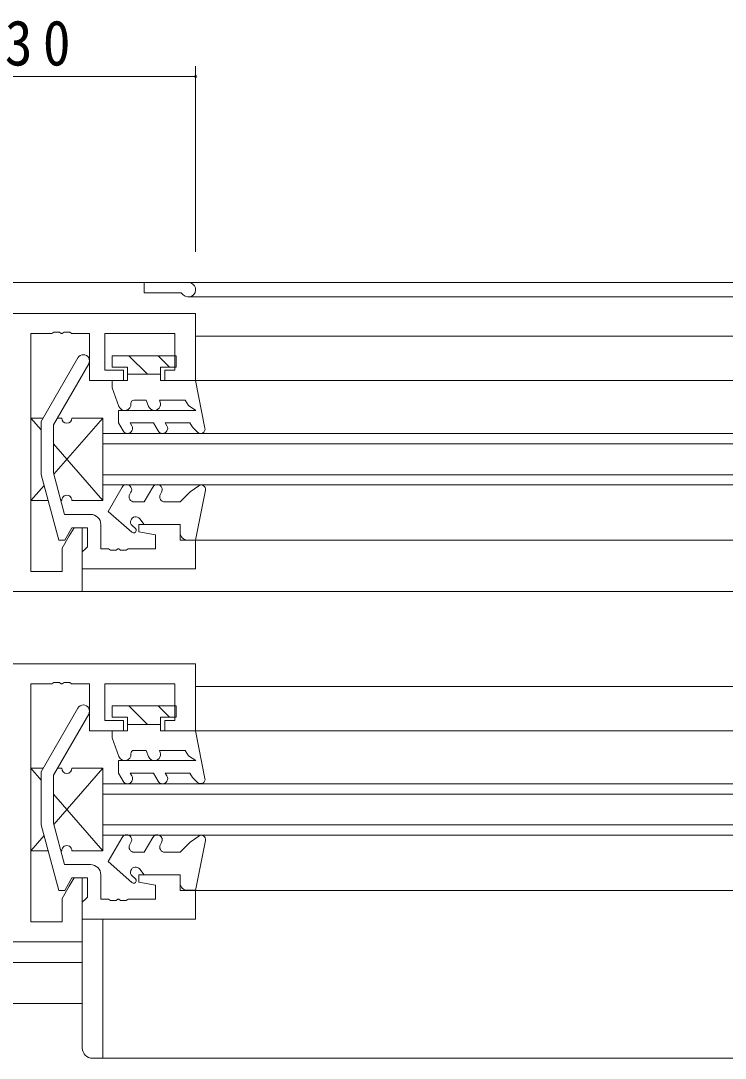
# Model space of a CAD drawing. Units: millimetres on the paper. Extents: x -397 to 397, y -282 to 282.
# Drawn here: x -87.9 to -19.5, y -185.7 to -85 of the extents above; entities that cross this region are included whole.
import ezdxf

# ---------------------------------------------------------------- set-up
doc = ezdxf.new("R2010")
doc.units = ezdxf.units.MM
for name, color, linetype, lineweight in [('0-3_YKK_11', 7, 'Continuous', 18), ('0-4_YKK_12', 2, 'Continuous', 18), ('0-6_YKK_13', 4, 'Continuous', 18), ('0-7_YKK_D', 6, 'Continuous', 18)]:
    doc.layers.add(name, color=color, linetype=linetype, lineweight=lineweight)
doc.styles.add('ＭＳ ゴシック', font='')
doc.styles.get('ＭＳ ゴシック').set_extended_font_data('MS Gothic')

msp = doc.modelspace()

# ---------------------------------------------------------------- linework, layer by layer
at = {"layer": '0-3_YKK_11'}
for p, q in [((-70.88, -113.388), (-106.88, -113.388)), ((-70.88, -119.888), (-70.88, -113.388)), ((-86.88, -115.338), (-84.838, -115.338)), ((-86.88, -138.438), (-86.88, -115.338)), ((-84.655, -115.218), (-84.838, -115.338)), ((-84.838, -115.338), (-84.655, -115.218)), ((-84.105, -115.218), (-84.655, -115.218)), ((-84.655, -115.218), (-84.105, -115.218)), ((-83.922, -115.338), (-84.105, -115.218)), ((-84.105, -115.218), (-83.922, -115.338)), ((-83.838, -115.338), (-83.922, -115.338)), ((-83.922, -115.338), (-83.838, -115.338)), ((-83.655, -115.218), (-83.838, -115.338)), ((-83.838, -115.338), (-83.655, -115.218)), ((-83.105, -115.218), (-83.655, -115.218)), ((-83.655, -115.218), (-83.105, -115.218)), ((-82.922, -115.338), (-83.105, -115.218)), ((-83.105, -115.218), (-82.922, -115.338)), ((-82.922, -115.338), (-81.18, -115.338)), ((-81.18, -115.338), (-81.18, -119.888)), ((-79.68, -115.338), (-72.88, -115.338)), ((-79.68, -118.888), (-79.68, -115.338)), ((-72.88, -115.338), (-72.88, -118.888)), ((-85.88, -123.889), (-82.3, -117.688)), ((-81.261, -118.288), (-84.68, -124.211)), ((-77.88, -118.888), (-79.68, -118.888)), ((-77.88, -119.888), (-77.88, -118.888)), ((-73.88, -118.888), (-73.88, -119.888)), ((-72.88, -118.888), (-73.88, -118.888)), ((-81.18, -119.888), (-77.88, -119.888)), ((-73.88, -119.888), (-70.88, -119.888)), ((-85.88, -129.016), (-85.88, -123.889)), ((-84.68, -124.211), (-84.68, -128.858)), ((-84.68, -128.858), (-83.601, -132.888)), ((-84.173, -135.388), (-85.88, -129.016)), ((-83.601, -132.888), (-81.08, -132.888)), ((-80.08, -133.888), (-80.08, -136.238)), ((-76.38, -133.888), (-72.38, -133.888)), ((-76.38, -134.588), (-76.38, -133.888)), ((-72.38, -133.888), (-72.38, -135.388)), ((-82.88, -134.188), (-83.573, -135.388)), ((-82.68, -134.188), (-83.14, -134.984)), ((-81.38, -134.188), (-82.88, -134.188)), ((-81.88, -134.188), (-82.68, -134.188)), ((-81.88, -140.388), (-81.88, -134.188)), ((-81.38, -136.038), (-81.38, -134.188)), ((-74.78, -134.888), (-76.38, -134.588)), ((-74.78, -136.238), (-74.78, -134.888)), ((-83.573, -135.388), (-84.173, -135.388)), ((-83.14, -134.984), (-83.83, -136.18)), ((-72.38, -135.388), (-70.88, -135.388)), ((-70.88, -135.388), (-70.88, -138.188)), ((-83.83, -136.18), (-83.83, -138.438)), ((-81.88, -136.538), (-81.58, -136.238)), ((-81.88, -138.188), (-81.88, -136.538)), ((-81.58, -136.238), (-81.38, -136.038)), ((-80.08, -136.238), (-79.338, -136.238)), ((-79.338, -136.238), (-79.155, -136.358)), ((-79.155, -136.358), (-78.605, -136.358)), ((-78.605, -136.358), (-78.422, -136.238)), ((-78.422, -136.238), (-78.338, -136.238)), ((-78.338, -136.238), (-78.155, -136.358)), ((-78.155, -136.358), (-77.605, -136.358)), ((-77.605, -136.358), (-77.422, -136.238)), ((-77.422, -136.238), (-74.78, -136.238)), ((-83.83, -138.438), (-86.88, -138.438)), ((-70.88, -138.188), (-81.88, -138.188)), ((-106.88, -140.388), (-81.88, -140.388)), ((-70.88, -147.388), (-106.88, -147.388)), ((-70.88, -153.888), (-70.88, -147.388)), ((-86.88, -149.338), (-84.838, -149.338)), ((-86.88, -172.438), (-86.88, -149.338)), ((-84.655, -149.218), (-84.838, -149.338)), ((-84.838, -149.338), (-84.655, -149.218)), ((-84.105, -149.218), (-84.655, -149.218)), ((-84.655, -149.218), (-84.105, -149.218)), ((-83.922, -149.338), (-84.105, -149.218)), ((-84.105, -149.218), (-83.922, -149.338)), ((-83.838, -149.338), (-83.922, -149.338)), ((-83.922, -149.338), (-83.838, -149.338)), ((-83.655, -149.218), (-83.838, -149.338)), ((-83.838, -149.338), (-83.655, -149.218)), ((-83.105, -149.218), (-83.655, -149.218)), ((-83.655, -149.218), (-83.105, -149.218)), ((-82.922, -149.338), (-83.105, -149.218)), ((-83.105, -149.218), (-82.922, -149.338)), ((-82.922, -149.338), (-81.18, -149.338)), ((-81.18, -149.338), (-81.18, -153.888)), ((-79.68, -149.338), (-72.88, -149.338)), ((-79.68, -152.888), (-79.68, -149.338)), ((-72.88, -149.338), (-72.88, -152.888)), ((-85.88, -157.889), (-82.3, -151.688)), ((-81.261, -152.288), (-84.68, -158.211)), ((-77.88, -152.888), (-79.68, -152.888)), ((-77.88, -153.888), (-77.88, -152.888)), ((-73.88, -152.888), (-73.88, -153.888)), ((-72.88, -152.888), (-73.88, -152.888)), ((-81.18, -153.888), (-77.88, -153.888)), ((-73.88, -153.888), (-70.88, -153.888)), ((-85.88, -163.016), (-85.88, -157.889)), ((-84.68, -158.211), (-84.68, -162.858)), ((-84.173, -169.388), (-85.88, -163.016)), ((-84.68, -162.858), (-83.601, -166.888)), ((-83.601, -166.888), (-81.08, -166.888)), ((-82.88, -168.188), (-83.573, -169.388)), ((-82.68, -168.188), (-83.14, -168.984)), ((-81.38, -168.188), (-82.88, -168.188)), ((-81.88, -168.188), (-82.68, -168.188)), ((-81.88, -174.388), (-81.88, -168.188)), ((-81.38, -170.038), (-81.38, -168.188)), ((-80.08, -167.888), (-80.08, -170.238)), ((-76.38, -167.888), (-72.38, -167.888)), ((-76.38, -168.588), (-76.38, -167.888)), ((-72.38, -167.888), (-72.38, -169.388)), ((-83.14, -168.984), (-83.83, -170.18)), ((-74.78, -168.888), (-76.38, -168.588)), ((-74.78, -170.238), (-74.78, -168.888)), ((-83.573, -169.388), (-84.173, -169.388)), ((-83.83, -170.18), (-83.83, -172.438)), ((-81.58, -170.238), (-81.38, -170.038)), ((-72.38, -169.388), (-70.88, -169.388)), ((-70.88, -169.388), (-70.88, -172.188)), ((-81.88, -170.538), (-81.58, -170.238)), ((-81.88, -172.188), (-81.88, -170.538)), ((-80.08, -170.238), (-79.338, -170.238)), ((-79.338, -170.238), (-79.155, -170.358)), ((-79.155, -170.358), (-78.605, -170.358)), ((-78.605, -170.358), (-78.422, -170.238)), ((-78.422, -170.238), (-78.338, -170.238)), ((-78.338, -170.238), (-78.155, -170.358)), ((-78.155, -170.358), (-77.605, -170.358)), ((-77.605, -170.358), (-77.422, -170.238)), ((-77.422, -170.238), (-74.78, -170.238)), ((-70.88, -172.188), (-81.88, -172.188)), ((-83.83, -172.438), (-86.88, -172.438)), ((-106.88, -174.388), (-81.88, -174.388))]:
    msp.add_line(p, q, dxfattribs=at)
for centre, radius, start, end in [((-81.78, -117.988), 0.6, 330, 150.00002), ((-81.08, -133.888), 1, 0.00001, 89.99999), ((-81.78, -151.988), 0.6, 330, 150.00002), ((-81.08, -167.888), 1, 0.00001, 89.99999)]:
    msp.add_arc(centre, radius, start, end, dxfattribs=at)
at = {"layer": '0-4_YKK_12'}
for p, q in [((87.62, -110.388), (-101.18, -110.388)), ((-75.88, -110.388), (-75.88, -111.388)), ((-75.88, -111.388), (-72.271, -111.388)), ((-72.076, -111.583), (-72.271, -111.388)), ((-71.58, -111.788), (87.62, -111.788)), ((-70.88, -115.588), (87.62, -115.588)), ((87.62, -119.888), (-70.88, -119.888)), ((-79.88, -125.038), (-79.88, -130.038)), ((-79.88, -125.038), (-29.393, -125.038)), ((-33.689, -125.038), (87.62, -125.038)), ((-79.88, -126.038), (-29.393, -126.038)), ((-33.689, -126.038), (87.62, -126.038)), ((-79.88, -129.038), (-29.393, -129.038)), ((-33.689, -129.038), (87.62, -129.038)), ((-79.88, -130.038), (-29.393, -130.038)), ((-33.689, -130.038), (87.62, -130.038)), ((-70.88, -135.388), (-25.651, -135.388)), ((-29.207, -135.388), (87.62, -135.388)), ((87.62, -140.388), (-86.18, -140.388)), ((-70.88, -149.588), (-33.598, -149.588)), ((-35.117, -149.588), (-27.298, -149.588)), ((-28.733, -149.588), (87.62, -149.588)), ((-23.89, -153.888), (-70.88, -153.888)), ((87.62, -153.888), (-29.425, -153.888)), ((-79.88, -159.038), (-31.154, -159.038)), ((-79.88, -159.038), (-79.88, -164.038)), ((-33.647, -159.038), (87.62, -159.038)), ((-79.88, -160.038), (-31.154, -160.038)), ((-33.647, -160.038), (87.62, -160.038)), ((-79.88, -163.038), (-31.154, -163.038)), ((-33.647, -163.038), (87.62, -163.038)), ((-79.88, -164.038), (-31.154, -164.038)), ((-33.647, -164.038), (87.62, -164.038)), ((-21.689, -169.388), (-70.88, -169.388)), ((87.62, -169.388), (-28.893, -169.388)), ((-79.88, -185.688), (-79.88, -172.188)), ((-81.88, -184.688), (-81.88, -174.088)), ((-81.88, -176.388), (-103.08, -176.388)), ((-81.88, -180.388), (-101.214, -180.388)), ((-80.88, -185.688), (87.62, -185.688))]:
    msp.add_line(p, q, dxfattribs=at)
for centre, radius, start, end in [((-71.58, -111.088), 0.7, 224.99823, 90), ((-80.88, -184.688), 1, 180, 270)]:
    msp.add_arc(centre, radius, start, end, dxfattribs=at)
at = {"layer": '0-6_YKK_13'}
for p, q in [((-77.352, -117.488), (-75.552, -119.288)), ((-74.524, -117.488), (-73.424, -118.588)), ((-72.78, -118.588), (-72.78, -117.488)), ((-77.481, -118.588), (-78.981, -118.588)), ((-77.481, -118.588), (-77.481, -119.888)), ((-74.28, -118.588), (-74.28, -119.888)), ((-72.78, -118.588), (-74.28, -118.588)), ((-74.28, -119.288), (-77.481, -119.288)), ((-78.981, -119.888), (-78.981, -120.598)), ((-77.481, -119.888), (-78.981, -119.888)), ((-78.323, -122.403), (-78.981, -120.598)), ((-70.88, -119.888), (-74.28, -119.888)), ((-70.88, -119.888), (-69.967, -124.527)), ((-75.665, -121.798), (-76.865, -121.798)), ((-75.444, -122.403), (-75.665, -121.798)), ((-74.317, -121.992), (-74.388, -121.798)), ((-71.88, -121.798), (-74.388, -121.798)), ((-71.569, -122.337), (-71.88, -121.798)), ((-78.38, -122.798), (-78.38, -123.998)), ((-70.871, -122.798), (-78.38, -122.798)), ((-70.871, -122.798), (-71.569, -122.337)), ((-85.677, -123.538), (-86.88, -123.538)), ((-85.677, -123.538), (-86.88, -123.538)), ((-86.88, -123.538), (-86.88, -131.538)), ((-86.88, -123.538), (-86.88, -131.538)), ((-86.88, -123.538), (-85.88, -124.681)), ((-84.646, -128.985), (-79.88, -123.538)), ((-83.88, -123.538), (-84.292, -123.538)), ((-83.88, -123.538), (-84.292, -123.538)), ((-79.88, -123.538), (-82.88, -123.538)), ((-79.88, -123.538), (-82.88, -123.538)), ((-79.88, -131.538), (-79.88, -123.538)), ((-79.88, -131.538), (-79.88, -123.538)), ((-77.924, -124.788), (-78.38, -123.998)), ((-74.981, -123.998), (-77.226, -123.998)), ((-77.058, -124.288), (-77.226, -123.998)), ((-74.524, -124.788), (-74.981, -123.998)), ((-73.826, -123.998), (-73.658, -124.288)), ((-71.425, -123.998), (-73.826, -123.998)), ((-71.425, -123.998), (-71.18, -124.422)), ((-71.18, -124.422), (-70.69, -124.912)), ((-84.68, -126.052), (-79.88, -131.538)), ((-86.88, -131.538), (-85.597, -130.072)), ((-79.38, -132.601), (-78.023, -130.252)), ((-77.153, -130.744), (-77.265, -130.937)), ((-75.047, -130.244), (-75.88, -131.688)), ((-74.181, -130.744), (-74.293, -130.937)), ((-71.411, -130.71), (-72.38, -131.688)), ((-70.573, -130.115), (-71.411, -130.71)), ((-70.88, -135.388), (-69.917, -130.54)), ((-86.88, -131.538), (-85.205, -131.538)), ((-86.88, -131.538), (-85.205, -131.538)), ((-83.962, -131.538), (-83.88, -131.538)), ((-83.962, -131.538), (-83.88, -131.538)), ((-82.88, -131.538), (-79.88, -131.538)), ((-82.88, -131.538), (-79.88, -131.538)), ((-75.88, -131.687), (-76.832, -131.687)), ((-72.38, -131.687), (-73.86, -131.687)), ((-81.88, -132.888), (-83.37, -132.888)), ((-77.068, -134.614), (-79.38, -132.602)), ((-75.88, -133.888), (-76.3, -133.328)), ((-75.88, -133.888), (-72.38, -133.888)), ((-72.38, -133.887), (-72.38, -134.687)), ((-77.054, -133.981), (-76.714, -134.26)), ((-71.68, -135.387), (-70.88, -135.387)), ((-77.352, -151.488), (-75.552, -153.288)), ((-74.524, -151.488), (-73.424, -152.588)), ((-72.78, -152.588), (-72.78, -151.488)), ((-77.481, -152.588), (-78.981, -152.588)), ((-77.481, -152.588), (-77.481, -153.888)), ((-74.28, -152.588), (-74.28, -153.888)), ((-72.78, -152.588), (-74.28, -152.588)), ((-78.981, -153.888), (-78.981, -154.598)), ((-77.481, -153.888), (-78.981, -153.888)), ((-74.28, -153.288), (-77.481, -153.288)), ((-70.88, -153.888), (-74.28, -153.888)), ((-70.88, -153.888), (-69.967, -158.527)), ((-78.323, -156.403), (-78.981, -154.598)), ((-75.665, -155.798), (-76.865, -155.798)), ((-75.444, -156.403), (-75.665, -155.798)), ((-74.317, -155.992), (-74.388, -155.798)), ((-71.88, -155.798), (-74.388, -155.798)), ((-71.569, -156.337), (-71.88, -155.798)), ((-78.38, -156.798), (-78.38, -157.998)), ((-70.871, -156.798), (-78.38, -156.798)), ((-70.871, -156.798), (-71.569, -156.337)), ((-85.677, -157.538), (-86.88, -157.538)), ((-85.677, -157.538), (-86.88, -157.538)), ((-86.88, -157.538), (-86.88, -165.538)), ((-86.88, -157.538), (-86.88, -165.538)), ((-86.88, -157.538), (-85.88, -158.681)), ((-84.646, -162.985), (-79.88, -157.538)), ((-83.88, -157.538), (-84.292, -157.538)), ((-83.88, -157.538), (-84.292, -157.538)), ((-79.88, -157.538), (-82.88, -157.538)), ((-79.88, -157.538), (-82.88, -157.538)), ((-79.88, -165.538), (-79.88, -157.538)), ((-79.88, -165.538), (-79.88, -157.538)), ((-77.924, -158.788), (-78.38, -157.998)), ((-74.981, -157.998), (-77.226, -157.998)), ((-77.058, -158.288), (-77.226, -157.998)), ((-74.524, -158.788), (-74.981, -157.998)), ((-73.826, -157.998), (-73.658, -158.288)), ((-71.425, -157.998), (-73.826, -157.998)), ((-71.425, -157.998), (-71.18, -158.422)), ((-71.18, -158.422), (-70.69, -158.912)), ((-84.68, -160.052), (-79.88, -165.538)), ((-86.88, -165.538), (-85.597, -164.072)), ((-70.573, -164.115), (-71.411, -164.71)), ((-79.38, -166.601), (-78.023, -164.252)), ((-77.153, -164.744), (-77.265, -164.937)), ((-75.047, -164.244), (-75.88, -165.688)), ((-74.181, -164.744), (-74.293, -164.937)), ((-71.411, -164.71), (-72.38, -165.688)), ((-70.88, -169.388), (-69.917, -164.54)), ((-86.88, -165.538), (-85.205, -165.538)), ((-86.88, -165.538), (-85.205, -165.538)), ((-83.962, -165.538), (-83.88, -165.538)), ((-83.962, -165.538), (-83.88, -165.538)), ((-82.88, -165.538), (-79.88, -165.538)), ((-82.88, -165.538), (-79.88, -165.538)), ((-75.88, -165.687), (-76.832, -165.687)), ((-72.38, -165.687), (-73.86, -165.687)), ((-77.068, -168.614), (-79.38, -166.602)), ((-77.054, -167.981), (-76.714, -168.26)), ((-75.88, -167.888), (-76.3, -167.328)), ((-75.88, -167.888), (-72.38, -167.888)), ((-72.38, -167.887), (-72.38, -168.687)), ((-71.68, -169.387), (-70.88, -169.387))]:
    msp.add_line(p, q, dxfattribs=at)
for points in [[(-72.78, -117.488), (-78.981, -117.488), (-78.981, -118.588)], [(-72.78, -151.488), (-78.981, -151.488), (-78.981, -152.588)]]:
    msp.add_lwpolyline(points, dxfattribs=at)
for centre, radius, start, end in [((-76.865, -122.098), 0.3, 90, 186.37364), ((-77.76, -122.198), 0.6, 200.00203, 6.38171), ((-74.88, -122.198), 0.6, 199.9968, 20.0034), ((-83.38, -123.538), 0.5, 180.00052, 359.99948), ((-83.38, -123.538), 0.5, 180.00052, 359.99948), ((-77.491, -124.538), 0.5, 209.99317, 30.01019), ((-74.091, -124.538), 0.5, 209.99317, 29.9962), ((-70.387, -124.609), 0.428, 225.00144, 11.13776), ((-77.586, -130.494), 0.5, 329.9883, 150.97443), ((-74.614, -130.494), 0.5, 330.00834, 149.99284), ((-70.33, -130.458), 0.42, 348.7643, 125.33653), ((-83.38, -131.538), 0.5, 359.99948, 180.00052), ((-83.38, -131.538), 0.5, 359.99948, 180.00052), ((-76.832, -131.187), 0.5, 149.98109, 270.02798), ((-73.86, -131.187), 0.5, 150.00157, 270.02796), ((-76.7, -133.628), 0.5, 36.8643, 225), ((-76.891, -134.437), 0.25, 225, 45.03954), ((-71.68, -134.687), 0.7, 180, 270.01997), ((-76.865, -156.098), 0.3, 90, 186.37364), ((-74.88, -156.198), 0.6, 199.9968, 20.0034), ((-77.76, -156.198), 0.6, 200.00203, 6.38171), ((-83.38, -157.538), 0.5, 180.00052, 359.99948), ((-83.38, -157.538), 0.5, 180.00052, 359.99948), ((-77.491, -158.538), 0.5, 209.99317, 30.01019), ((-74.091, -158.538), 0.5, 209.99317, 29.9962), ((-70.387, -158.609), 0.428, 225.00144, 11.13776), ((-77.586, -164.494), 0.5, 329.9883, 150.97443), ((-74.614, -164.494), 0.5, 330.00834, 149.99284), ((-70.33, -164.458), 0.42, 348.7643, 125.33653), ((-83.38, -165.538), 0.5, 359.99948, 180.00052), ((-83.38, -165.538), 0.5, 359.99948, 180.00052), ((-76.832, -165.187), 0.5, 149.98109, 270.02798), ((-73.86, -165.187), 0.5, 150.00157, 270.02796), ((-76.7, -167.628), 0.5, 36.8643, 225), ((-76.891, -168.437), 0.25, 225, 45.03954), ((-71.68, -168.687), 0.7, 180, 270.01997)]:
    msp.add_arc(centre, radius, start, end, dxfattribs=at)
at = {"layer": '0-7_YKK_D'}
for p, q in [((-70.88, -107.388), (-70.88, -89.388)), ((-100.88, -90.388), (-70.88, -90.388))]:
    msp.add_line(p, q, dxfattribs=at)
for start, end in [(0, 180), (180, 0)]:
    msp.add_arc((-70.88, -90.388), 0.106, start, end, dxfattribs=at)

# ---------------------------------------------------------------- texts
at = {"layer": '0-7_YKK_D', "color": 7, "insert": (-89.4, -89.388), "char_height": 4.399, "attachment_point": 7, "style": 'ＭＳ ゴシック'}
msp.add_mtext('\\T1.37;\\W0.9;30', dxfattribs=at)

doc.saveas('drawing.dxf')
